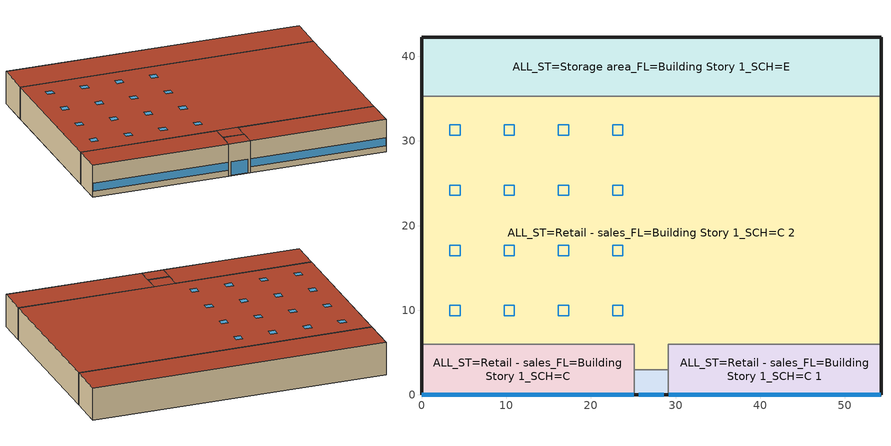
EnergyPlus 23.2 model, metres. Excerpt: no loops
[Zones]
ALL_ST=Lobby - elevator_FL=Building Story 1_SCH=C
 floor foundation (BTAP-Grnd-Floor-Mass:U-0.678_std): 29.14,3 29.14,0 25.14,0 25.14,3 z0
 wall outside (BTAP-Ext-Wall-Mass:U-0.346): 25.14,0 29.14,0 z0:6.1
 wall to ALL_ST=Retail - sales_FL=Building Story 1_SCH=C 1 (BTAP-Int-Wall): 29.14,0 29.14,3 z0:6.1
 wall to ALL_ST=Retail - sales_FL=Building Story 1_SCH=C 2 (BTAP-Int-Wall): 29.14,3 25.14,3 z0:6.1
 wall to ALL_ST=Retail - sales_FL=Building Story 1_SCH=C (BTAP-Int-Wall): 25.14,3 25.14,0 z0:6.1
 window (BTAP-Ext-FixedWindow:U=0.295 SHGC=0.490): 25.64,0 28.64,0 z0.05:2.66
 roof outside (BTAP-Ext-Roof-Metal:U-0.227): 29.14,0 29.14,3 25.14,3 25.14,0 z6.1
ALL_ST=Retail - sales_FL=Building Story 1_SCH=C
 floor foundation (BTAP-Grnd-Floor-Mass:U-0.678_std): 25.14,6 25.14,0 0,0 0,6 z0
 wall outside (BTAP-Ext-Wall-Mass:U-0.346): 0,6 0,0 25.14,0 z0:6.1
 wall to ALL_ST=Retail - sales_FL=Building Story 1_SCH=C 2 (BTAP-Int-Wall): 25.14,3 25.14,6 0,6 z0:6.1
 window (BTAP-Ext-FixedWindow:U=0.295 SHGC=0.490): 0.05,0 25.09,0 z1.14:2.66
 roof outside (BTAP-Ext-Roof-Metal:U-0.227): 25.14,0 25.14,6 0,6 0,0 z6.1
ALL_ST=Retail - sales_FL=Building Story 1_SCH=C 1
 floor foundation (BTAP-Grnd-Floor-Mass:U-0.678_std): 54.27,6 54.27,0 29.14,0 29.14,6 z0
 wall outside (BTAP-Ext-Wall-Mass:U-0.346): 29.14,0 54.27,0 54.27,6 z0:6.1
 wall to ALL_ST=Retail - sales_FL=Building Story 1_SCH=C 2 (BTAP-Int-Wall): 54.27,6 29.14,6 29.14,3 z0:6.1
 window (BTAP-Ext-FixedWindow:U=0.295 SHGC=0.490): 29.19,0 54.22,0 z1.14:2.66
 roof outside (BTAP-Ext-Roof-Metal:U-0.227): 54.27,0 54.27,6 29.14,6 29.14,0 z6.1
ALL_ST=Retail - sales_FL=Building Story 1_SCH=C 2
 floor foundation (BTAP-Grnd-Floor-Mass:U-0.678_std): 54.27,35.27 54.27,6 29.14,6 29.14,3 25.14,3 25.14,6 0,6 0,35.27 z0
 wall outside (BTAP-Ext-Wall-Mass:U-0.346): 54.27,6 54.27,35.27 / 0,35.27 0,6 z0:6.1
 wall to ALL_ST=Storage area_FL=Building Story 1_SCH=E (BTAP-Int-Wall): 54.27,35.27 0,35.27 z0:6.1
 roof outside (BTAP-Ext-Roof-Metal:U-0.227): 29.14,3 29.14,6 25.14,6 25.14,3 z6.1; 54.27,6 54.27,35.27 0,35.27 0,6 z6.1
 skylight (BTAP-Ext-Skylights:U=0.295 SHGC=0.490): 4.57,9.35 4.57,10.57 3.35,10.57 3.35,9.35 z6.1; 10.97,9.35 10.97,10.57 9.75,10.57 9.75,9.35 z6.1; 17.37,9.35 17.37,10.57 16.15,10.57 16.15,9.35 z6.1; 23.78,9.35 23.78,10.57 22.56,10.57 22.56,9.35 z6.1; 4.57,16.46 4.57,17.68 3.35,17.68 3.35,16.46 z6.1; 10.97,16.46 10.97,17.68 9.75,17.68 9.75,16.46 z6.1; 17.37,16.46 17.37,17.68 16.15,17.68 16.15,16.46 z6.1; 23.78,16.46 23.78,17.68 22.56,17.68 22.56,16.46 z6.1; 4.57,23.58 4.57,24.8 3.35,24.8 3.35,23.58 z6.1; 10.97,23.58 10.97,24.8 9.75,24.8 9.75,23.58 z6.1; 17.37,23.58 17.37,24.8 16.15,24.8 16.15,23.58 z6.1; 23.78,23.58 23.78,24.8 22.56,24.8 22.56,23.58 z6.1; 4.57,30.7 4.57,31.92 3.35,31.92 3.35,30.7 z6.1; 10.97,30.7 10.97,31.92 9.75,31.92 9.75,30.7 z6.1; 17.37,30.7 17.37,31.92 16.15,31.92 16.15,30.7 z6.1; 23.78,30.7 23.78,31.92 22.56,31.92 22.56,30.7 z6.1
ALL_ST=Storage area_FL=Building Story 1_SCH=E
 floor foundation (BTAP-Grnd-Floor-Mass:U-0.678_std): 54.27,42.27 54.27,35.27 0,35.27 0,42.27 z0
 wall outside (BTAP-Ext-Wall-Mass:U-0.346): 54.27,35.27 54.27,42.27 0,42.27 0,35.27 z0:6.1
 roof outside (BTAP-Ext-Roof-Metal:U-0.227): 54.27,35.27 54.27,42.27 0,42.27 0,35.27 z6.1
[Building]
RetailStandalone: North Axis {deg}=0; Terrain=City; Loads Convergence Tolerance Value {W}=0.04; Temperature Convergence Tolerance Value {deltaC}=0.2; Solar Distribution=FullInteriorAndExterior; Maximum Number of Warmup Days=25; Minimum Number of Warmup Days=6
[Site:Location]
Montreal Int'l: Latitude {deg}=45.47; Longitude {deg}=-73.75; Time Zone {hr}=-5; Elevation {m}=36
[Site:GroundTemperature:BuildingSurface]
19.527, 19.502, 19.536, 19.598, 20.002, 21.64, 22.225, 22.375, 21.449, 20.121, 19.802, 19.633
[Site:GroundTemperature:Deep]
4, 1.3, -0.4, -0.9, 0.1, 2.3, 5.2, 8, 9.9, 10.3, 9.2, 7
[Site:GroundTemperature:FCfactorMethod]
January Ground Temperature {C}=5.5; February Ground Temperature {C}=-2; March Ground Temperature {C}=-7.6; April Ground Temperature {C}=-6.3; May Ground Temperature {C}=-6.6; June Ground Temperature {C}=-0.3; July Ground Temperature {C}=4.9; August Ground Temperature {C}=10.2; September Ground Temperature {C}=13.8; October Ground Temperature {C}=17; November Ground Temperature {C}=16.6; December Ground Temperature {C}=11.1
[Site:GroundTemperature:Shallow]
-1.6, -5.4, -6.4, -5.5, -0.4, 5.3, 10.8, 14.7, 15.8, 14, 9.5, 4
[Site:WaterMainsTemperature]
Calculation Method=Correlation; Annual Average Outdoor Air Temperature {C}=4.69167; Maximum Difference In Monthly Average Outdoor Air Temperatures {deltaC}=24.6
[SizingPeriod:DesignDay] Day of Month=21; Dry-Bulb Temperature Range Modifier Type=DefaultMultipliers; Humidity Condition Type=Wetbulb; Barometric Pressure {Pa}=88961; Rain Indicator=No; Snow Indicator=No; Daylight Saving Time Indicator=No; Begin Environment Reset Mode=FullResetAtBeginEnvironment
Name | Month | Day Type | Maximum Dry-Bulb Temperature {C} | Daily Dry-Bulb Temperature Range {deltaC} | Wetbulb or DewPoint at Maximum Dry-Bulb {C} | Wind Speed {m/s} | Wind Direction {deg} | Solar Model Indicator | ASHRAE Clear Sky Optical Depth for Beam Irradiance (taub) | ASHRAE Clear Sky Optical Depth for Diffuse Irradiance (taud) | Sky Clearness
Calgary Intl AP Ann Clg .4% Condns DB=>MWB | 7 | SummerDesignDay | 28.8 | 12.3 | 16 | 4.5 | 160 | ASHRAETau | 0.34 | 2.419
Calgary Intl AP Ann Clg .4% Condns WB=>MDB | 7 | SummerDesignDay | 25.5 | 12.3 | 17.8 | 4.5 | 160 | ASHRAETau | 0.34 | 2.419
Calgary Intl AP Ann Htg 99.6% Condns DB | 1 | WinterDesignDay | -27.7 | 0 | -27.7 | 2.7 | 200 | ASHRAEClearSky |  |  | 0
[Material] Thermal Absorptance=0.9
Name | Roughness | Thickness {m} | Conductivity {W/m-K} | Density {kg/m3} | Specific Heat {J/kg-K} | Solar Absorptance | Visible Absorptance
1/2IN Gypsum 1 | Smooth | 0.0127 | 0.32 | 784.9 | 830 | 0.4 | 0.4
1IN Stucco 1 | Smooth | 0.0253 | 1.3836 | 1858 | 837 | 0.7 | 0.92
6 in. Normalweight Concrete Floor 1 | MediumRough | 0.1524 | 4.62 | 2322 | 832 | 0.7 | 0.7
8IN CONCRETE HW RefBldg 1 | Rough | 0.2032 | 2.622 | 2240 | 836.8 | 0.7 | 0.7
Expanded Polystyrene | MediumSmooth | 0.0408596 | 0.058 | 29 | 1210 | 0.7 | 0.7
G01 13mm gypsum board 1 | Smooth | 0.0127 | 0.32 | 800 | 1090 | 0.7 | 0.5
Metal Roof Surface 1 | Smooth | 0.0008 | 90.56 | 7824 | 500 | 0.7 | 0.7
[Material:NoMass] Roughness=Smooth; Thermal Absorptance=0.9; Solar Absorptance=0.7; Visible Absorptance=0.7
Name | Thermal Resistance {m2-K/W}
Typical Insulation 2 | 2.61923
Typical Insulation 3 | 4.40527
[WindowMaterial:SimpleGlazingSystem]
SimpleGlazing:U=0.295 SHGC=0.490: U-Factor {W/m2-K}=2.95; Solar Heat Gain Coefficient=0.49; Visible Transmittance=0.21
[Construction]
BTAP-Ext-FixedWindow:U=0.295 SHGC=0.490; BTAP-Ext-Skylights:U=0.295 SHGC=0.490: SimpleGlazing:U=0.295 SHGC=0.490
BTAP-Ext-Roof-Metal:U-0.227: Metal Roof Surface 1, Typical Insulation 3
BTAP-Ext-Wall-Mass:U-0.346: 1IN Stucco 1, 8IN CONCRETE HW RefBldg 1, Typical Insulation 2, 1/2IN Gypsum 1
BTAP-Grnd-Floor-Mass:U-0.678_std: 6 in. Normalweight Concrete Floor 1, Expanded Polystyrene
BTAP-Int-Wall: G01 13mm gypsum board 1, G01 13mm gypsum board 1
[Zone] Multiplier=1; Part of Total Floor Area=Yes
ALL_ST=Lobby - elevator_FL=Building Story 1_SCH=C; ALL_ST=Retail - sales_FL=Building Story 1_SCH=C; ALL_ST=Retail - sales_FL=Building Story 1_SCH=C 1; ALL_ST=Retail - sales_FL=Building Story 1_SCH=C 2; ALL_ST=Storage area_FL=Building Story 1_SCH=E
[Space]
Name | Zone | Volume {m3} | Space Type
Front_Entry | ALL_ST=Lobby - elevator_FL=Building Story 1_SCH=C | 73.152 | Space Function Lobby - elevator
Point_Of_Sale | ALL_ST=Retail - sales_FL=Building Story 1_SCH=C | 919.338 | Space Function Retail - sales
Front_Retail | ALL_ST=Retail - sales_FL=Building Story 1_SCH=C 1 | 919.338 | Space Function Retail - sales
Core_Retail | ALL_ST=Retail - sales_FL=Building Story 1_SCH=C 2 | 9756.54 | Space Function Retail - sales
Back_Space | ALL_ST=Storage area_FL=Building Story 1_SCH=E | 2315.81 | Space Function Storage area
[SpaceList]
Space Function Lobby - elevator: Front_Entry
Space Function Retail - sales: Core_Retail, Front_Retail, Point_Of_Sale
Space Function Storage area: Back_Space
[Lights] Design Level Calculation Method=Watts/Area; Fraction Radiant=0.5; Fraction Visible=0.2; Fraction Replaceable=1
Name | Zone or ZoneList or Space or SpaceList | Schedule | Watts per Zone Floor Area {W/m2}
Space Function Lobby - elevator Lights | Space Function Lobby - elevator | NECB-C-Lighting | 6.89994
Space Function Retail - sales Lights | Space Function Retail - sales | NECB-C-Lighting | 18.0998
Space Function Storage area Lights | Space Function Storage area | NECB-E-Lighting | 6.79994
[People] Number of People Calculation Method=People/Area; Fraction Radiant=0.3; Activity Level Schedule=NECB-Activity; Work Efficiency Schedule=Work Efficiency Schedule; Clothing Insulation Schedule=Clothing Schedule; Air Velocity Schedule=Air Velocity Schedule
Name | Zone or ZoneList or Space or SpaceList | Number of People Schedule | People per Floor Area {person/m2}
Space Function Lobby - elevator People | Space Function Lobby - elevator | NECB-C-Occupancy | 0.0999967
Space Function Retail - sales People | Space Function Retail - sales | NECB-C-Occupancy | 0.0333681
Space Function Storage area People | Space Function Storage area | NECB-E-Occupancy | 0.0100104
[ElectricEquipment] Design Level Calculation Method=Watts/Area; Fraction Radiant=0.5
Name | Zone or ZoneList or Space or SpaceList | Schedule | Watts per Zone Floor Area {W/m2}
Space Function Lobby - elevator Elec Equip | Space Function Lobby - elevator | NECB-C-Electric-Equipment | 0.999992
Space Function Retail - sales Elec Equip | Space Function Retail - sales | NECB-C-Electric-Equipment | 2.49998
Space Function Storage area Elec Equip | Space Function Storage area | NECB-E-Electric-Equipment | 0.999992
[SurfaceProperty:ExposedFoundationPerimeter] Exposed Perimeter Calculation Method=TotalExposedPerimeter
Name | Total Exposed Perimeter {m}
Front_Entry_Floor | 4
Point_Of_Sale_Floor; Front_Retail_Floor | 31.135
Core_Retail_Floor | 58.54
Back_Space_Floor | 68.27
[ZoneInfiltration:DesignFlowRate] Schedule=Always On Discrete; Design Flow Rate Calculation Method=Flow/ExteriorArea; Flow Rate per Exterior Surface Area {m3/s-m2}=0.001116; Constant Term Coefficient=0; Temperature Term Coefficient=0; Velocity Term Coefficient=0.224; Velocity Squared Term Coefficient=0
Name | Zone or ZoneList or Space or SpaceList
Front_Entry Infiltration | Front_Entry
Point_Of_Sale Infiltration | Point_Of_Sale
Front_Retail Infiltration | Front_Retail
Core_Retail Infiltration | Core_Retail
Back_Space Infiltration | Back_Space
[AvailabilityManager:NightCycle] Applicability Schedule=Always On Discrete; Control Type=CycleOnAny; Thermostat Tolerance {deltaC}=1; Cycling Run Time Control Type=FixedRunTime; Cycling Run Time {s}=3600
Name | Fan Schedule
Availability Manager Night Cycle 1 | sys_3|mixed|shr>none|sc>dx|sh>c-e|ssf>cv|zh>b-e|zc>none|srf>none| Occ Sch
Availability Manager Night Cycle 2 | sys_3|mixed|shr>none|sc>dx|sh>c-e|ssf>cv|zh>b-e|zc>none|srf>none| 1 Occ Sch
Availability Manager Night Cycle 3 | sys_3|mixed|shr>none|sc>dx|sh>c-e|ssf>cv|zh>b-e|zc>none|srf>none| 2 Occ Sch
Availability Manager Night Cycle 4 | sys_3|mixed|shr>none|sc>dx|sh>c-e|ssf>cv|zh>b-e|zc>none|srf>none| 3 Occ Sch
Availability Manager Night Cycle 5 | sys_4|mixed|shr>none|sc>dx|sh>c-e|ssf>cv|zh>b-e|zc>none|srf>none| Occ Sch
[AvailabilityManager:Scheduled] Schedule=Always On Discrete
Air Loop HVAC Outdoor Air System 2 Availability Manager; Air Loop HVAC Outdoor Air System 3 Availability Manager; Air Loop HVAC Outdoor Air System 4 Availability Manager; Air Loop HVAC Outdoor Air System 5 Availability Manager; Air Loop HVAC Outdoor Air System 1 Availability Manager
[Foundation:Kiva]
Bldg Kiva Foundation: Wall Height Above Grade {m}=0; Wall Depth Below Slab {m}=0
[Foundation:Kiva:Settings]
Soil Conductivity {W/m-K}=1.73; Soil Density {kg/m3}=1842; Soil Specific Heat {J/kg-K}=419; Ground Solar Absorptivity=0.9; Ground Thermal Absorptivity=0.9; Ground Surface Roughness {m}=0.03; Far-Field Width {m}=40; Deep-Ground Boundary Condition=Autoselect; Deep-Ground Depth {m}=Autocalculate; Minimum Cell Dimension {m}=0.02; Maximum Cell Growth Coefficient=1.5; Simulation Timestep=Hourly
[Schedule:Day:Interval]
NECB-C-Lighting Default|Wkdy Day; NECB-C-Lighting Sat Day; NECB-C-Lighting Default; NECB-C-Electric-Equipment Default|Wkdy Day; NECB-C-Electric-Equipment Sat Day; NECB-C-Electric-Equipment Default: No, 08:00, 0.05, 09:00, 0.5, 19:00, 0.9, 20:00, 0.6, 21:00, 0.5, 24:00, 0.05
NECB-C-Lighting Sun|Hol Day; NECB-C-Electric-Equipment Sun|Hol Day: No, 10:00, 0.05, 11:00, 0.5, 18:00, 0.9, 19:00, 0.6, 24:00, 0.05
NECB-C-Occupancy Default|Wkdy Day; NECB-C-Occupancy Default: No, 08:00, 0, 09:00, 0.1, 10:00, 0.2, 12:00, 0.5, 16:00, 0.7, 17:00, 0.8, 18:00, 0.7, 19:00, 0.5, 21:00, 0.3, 24:00, 0
NECB-C-Occupancy Sat Day: No, 08:00, 0, 09:00, 0.1, 10:00, 0.2, 11:00, 0.5, 12:00, 0.6, 13:00, 0.8, 16:00, 0.9, 17:00, 0.8, 18:00, 0.7, 19:00, 0.5, 21:00, 0.2, 24:00, 0
NECB-C-Occupancy Sun|Hol Day: No, 10:00, 0, 11:00, 0.1, 13:00, 0.2, 18:00, 0.4, 19:00, 0.2, 24:00, 0
NECB-Activity Default; NECB-Activity Summer Design Day; NECB-Activity Winter Design Day: No, 24:00, 130
Work Efficiency Schedule Default; NECB-E-Occupancy Sun|Hol Day; Schedule Day 14: No, 24:00, 0
Clothing Schedule Default Winter Clothes; sys_3|mixed|shr>none|sc>dx|sh>c-e|ssf>cv|zh>b-e|zc>none|srf>none| 2 Occ Sch Summer Design Day; sys_3|mixed|shr>none|sc>dx|sh>c-e|ssf>cv|zh>b-e|zc>none|srf>none| 2 Occ Sch Winter Design Day; sys_3|mixed|shr>none|sc>dx|sh>c-e|ssf>cv|zh>b-e|zc>none|srf>none| Occ Sch Summer Design Day; sys_3|mixed|shr>none|sc>dx|sh>c-e|ssf>cv|zh>b-e|zc>none|srf>none| Occ Sch Winter Design Day; sys_3|mixed|shr>none|sc>dx|sh>c-e|ssf>cv|zh>b-e|zc>none|srf>none| 1 Occ Sch Summer Design Day; sys_3|mixed|shr>none|sc>dx|sh>c-e|ssf>cv|zh>b-e|zc>none|srf>none| 1 Occ Sch Winter Design Day; sys_3|mixed|shr>none|sc>dx|sh>c-e|ssf>cv|zh>b-e|zc>none|srf>none| 3 Occ Sch Summer Design Day; sys_3|mixed|shr>none|sc>dx|sh>c-e|ssf>cv|zh>b-e|zc>none|srf>none| 3 Occ Sch Winter Design Day; sys_4|mixed|shr>none|sc>dx|sh>c-e|ssf>cv|zh>b-e|zc>none|srf>none| Occ Sch Summer Design Day; sys_4|mixed|shr>none|sc>dx|sh>c-e|ssf>cv|zh>b-e|zc>none|srf>none| Occ Sch Winter Design Day: No, 24:00, 1
Air Velocity Schedule Default: No, 24:00, 0.2
sys_3|mixed|shr>none|sc>dx|sh>c-e|ssf>cv|zh>b-e|zc>none|srf>none| 2 Occ Sch Default; Schedule Day 9; sys_3|mixed|shr>none|sc>dx|sh>c-e|ssf>cv|zh>b-e|zc>none|srf>none| Occ Sch Default; Schedule Day 5; sys_3|mixed|shr>none|sc>dx|sh>c-e|ssf>cv|zh>b-e|zc>none|srf>none| 1 Occ Sch Default; Schedule Day 7; sys_3|mixed|shr>none|sc>dx|sh>c-e|ssf>cv|zh>b-e|zc>none|srf>none| 3 Occ Sch Default; Schedule Day 11: No, 09:00, 0, 21:00, 1, 24:00, 0
Schedule Day 10; Schedule Day 6; Schedule Day 8; Schedule Day 12: No, 11:00, 0, 19:00, 1, 24:00, 0
NECB-E-Lighting Default|Wkdy Day; NECB-E-Electric-Equipment Default|Wkdy Day: No, 08:00, 0.04, 09:00, 0.33, 10:00, 0.54, 18:00, 0.94, 19:00, 0.3, 24:00, 0.04
NECB-E-Lighting Sat Day; NECB-E-Electric-Equipment Sat Day: No, 09:00, 0.05, 10:00, 0.5, 15:00, 0.9, 16:00, 0.7, 17:00, 0.5, 24:00, 0.05
NECB-E-Lighting Sun|Hol Day; NECB-E-Electric-Equipment Sun|Hol Day: No, 24:00, 0.05
NECB-E-Lighting Default; NECB-E-Electric-Equipment Default: No, 08:00, 0.05, 09:00, 0.4, 10:00, 0.7, 18:00, 0.9, 19:00, 0.4, 24:00, 0.05
NECB-E-Occupancy Default|Wkdy Day; NECB-E-Occupancy Default: No, 08:00, 0, 09:00, 0.2, 10:00, 0.7, 14:00, 0.9, 15:00, 0.5, 16:00, 0.9, 18:00, 0.8, 19:00, 0.2, 24:00, 0
NECB-E-Occupancy Sat Day: No, 09:00, 0, 13:00, 0.2, 17:00, 0.1, 24:00, 0
sys_4|mixed|shr>none|sc>dx|sh>c-e|ssf>cv|zh>b-e|zc>none|srf>none| Occ Sch Default: No, 08:00, 0, 19:00, 1, 24:00, 0
Schedule Day 13: No, 09:00, 0, 13:00, 1, 24:00, 0
[Schedule:Week:Daily]
NECB-C-Lighting Week Rule - Jan1-Jan4: NECB-C-Lighting Default|Wkdy Day, NECB-C-Lighting Default|Wkdy Day, NECB-C-Lighting Default|Wkdy Day, NECB-C-Lighting Default|Wkdy Day, NECB-C-Lighting Default|Wkdy Day, NECB-C-Lighting Default|Wkdy Day, NECB-C-Lighting Sat Day, NECB-C-Lighting Default, NECB-C-Lighting Default, NECB-C-Lighting Default, NECB-C-Lighting Default, NECB-C-Lighting Default
NECB-C-Lighting Week Rule - Jan5-Dec31: NECB-C-Lighting Sun|Hol Day, NECB-C-Lighting Default|Wkdy Day, NECB-C-Lighting Default|Wkdy Day, NECB-C-Lighting Default|Wkdy Day, NECB-C-Lighting Default|Wkdy Day, NECB-C-Lighting Default|Wkdy Day, NECB-C-Lighting Sat Day, NECB-C-Lighting Default, NECB-C-Lighting Default, NECB-C-Lighting Default, NECB-C-Lighting Default, NECB-C-Lighting Default
NECB-C-Occupancy Week Rule - Jan1-Jan4: NECB-C-Occupancy Default|Wkdy Day, NECB-C-Occupancy Default|Wkdy Day, NECB-C-Occupancy Default|Wkdy Day, NECB-C-Occupancy Default|Wkdy Day, NECB-C-Occupancy Default|Wkdy Day, NECB-C-Occupancy Default|Wkdy Day, NECB-C-Occupancy Sat Day, NECB-C-Occupancy Default, NECB-C-Occupancy Default, NECB-C-Occupancy Default, NECB-C-Occupancy Default, NECB-C-Occupancy Default
NECB-C-Occupancy Week Rule - Jan5-Dec31: NECB-C-Occupancy Sun|Hol Day, NECB-C-Occupancy Default|Wkdy Day, NECB-C-Occupancy Default|Wkdy Day, NECB-C-Occupancy Default|Wkdy Day, NECB-C-Occupancy Default|Wkdy Day, NECB-C-Occupancy Default|Wkdy Day, NECB-C-Occupancy Sat Day, NECB-C-Occupancy Default, NECB-C-Occupancy Default, NECB-C-Occupancy Default, NECB-C-Occupancy Default, NECB-C-Occupancy Default
NECB-Activity Week Rule - Jan1-Dec31: NECB-Activity Default, NECB-Activity Default, NECB-Activity Default, NECB-Activity Default, NECB-Activity Default, NECB-Activity Default, NECB-Activity Default, NECB-Activity Default, NECB-Activity Summer Design Day, NECB-Activity Winter Design Day, NECB-Activity Default, NECB-Activity Default
Work Efficiency Schedule Week Rule - Jan1-Dec31: Work Efficiency Schedule Default, Work Efficiency Schedule Default, Work Efficiency Schedule Default, Work Efficiency Schedule Default, Work Efficiency Schedule Default, Work Efficiency Schedule Default, Work Efficiency Schedule Default, Work Efficiency Schedule Default, Work Efficiency Schedule Default, Work Efficiency Schedule Default, Work Efficiency Schedule Default, Work Efficiency Schedule Default
Clothing Schedule Week Rule - Jan1-Dec31: Clothing Schedule Default Winter Clothes, Clothing Schedule Default Winter Clothes, Clothing Schedule Default Winter Clothes, Clothing Schedule Default Winter Clothes, Clothing Schedule Default Winter Clothes, Clothing Schedule Default Winter Clothes, Clothing Schedule Default Winter Clothes, Clothing Schedule Default Winter Clothes, Clothing Schedule Default Winter Clothes, Clothing Schedule Default Winter Clothes, Clothing Schedule Default Winter Clothes, Clothing Schedule Default Winter Clothes
Air Velocity Schedule Week Rule - Jan1-Dec31: Air Velocity Schedule Default, Air Velocity Schedule Default, Air Velocity Schedule Default, Air Velocity Schedule Default, Air Velocity Schedule Default, Air Velocity Schedule Default, Air Velocity Schedule Default, Air Velocity Schedule Default, Air Velocity Schedule Default, Air Velocity Schedule Default, Air Velocity Schedule Default, Air Velocity Schedule Default
NECB-C-Electric-Equipment Week Rule - Jan1-Jan4: NECB-C-Electric-Equipment Default|Wkdy Day, NECB-C-Electric-Equipment Default|Wkdy Day, NECB-C-Electric-Equipment Default|Wkdy Day, NECB-C-Electric-Equipment Default|Wkdy Day, NECB-C-Electric-Equipment Default|Wkdy Day, NECB-C-Electric-Equipment Default|Wkdy Day, NECB-C-Electric-Equipment Sat Day, NECB-C-Electric-Equipment Default, NECB-C-Electric-Equipment Default, NECB-C-Electric-Equipment Default, NECB-C-Electric-Equipment Default, NECB-C-Electric-Equipment Default
NECB-C-Electric-Equipment Week Rule - Jan5-Dec31: NECB-C-Electric-Equipment Sun|Hol Day, NECB-C-Electric-Equipment Default|Wkdy Day, NECB-C-Electric-Equipment Default|Wkdy Day, NECB-C-Electric-Equipment Default|Wkdy Day, NECB-C-Electric-Equipment Default|Wkdy Day, NECB-C-Electric-Equipment Default|Wkdy Day, NECB-C-Electric-Equipment Sat Day, NECB-C-Electric-Equipment Default, NECB-C-Electric-Equipment Default, NECB-C-Electric-Equipment Default, NECB-C-Electric-Equipment Default, NECB-C-Electric-Equipment Default
sys_3|mixed|shr>none|sc>dx|sh>c-e|ssf>cv|zh>b-e|zc>none|srf>none| 2 Occ Sch Week Rule - Jan1-Jan4: sys_3|mixed|shr>none|sc>dx|sh>c-e|ssf>cv|zh>b-e|zc>none|srf>none| 2 Occ Sch Default, sys_3|mixed|shr>none|sc>dx|sh>c-e|ssf>cv|zh>b-e|zc>none|srf>none| 2 Occ Sch Default, sys_3|mixed|shr>none|sc>dx|sh>c-e|ssf>cv|zh>b-e|zc>none|srf>none| 2 Occ Sch Default, sys_3|mixed|shr>none|sc>dx|sh>c-e|ssf>cv|zh>b-e|zc>none|srf>none| 2 Occ Sch Default, sys_3|mixed|shr>none|sc>dx|sh>c-e|ssf>cv|zh>b-e|zc>none|srf>none| 2 Occ Sch Default, sys_3|mixed|shr>none|sc>dx|sh>c-e|ssf>cv|zh>b-e|zc>none|srf>none| 2 Occ Sch Default, sys_3|mixed|shr>none|sc>dx|sh>c-e|ssf>cv|zh>b-e|zc>none|srf>none| 2 Occ Sch Default, sys_3|mixed|shr>none|sc>dx|sh>c-e|ssf>cv|zh>b-e|zc>none|srf>none| 2 Occ Sch Default, sys_3|mixed|shr>none|sc>dx|sh>c-e|ssf>cv|zh>b-e|zc>none|srf>none| 2 Occ Sch Summer Design Day, sys_3|mixed|shr>none|sc>dx|sh>c-e|ssf>cv|zh>b-e|zc>none|srf>none| 2 Occ Sch Winter Design Day, sys_3|mixed|shr>none|sc>dx|sh>c-e|ssf>cv|zh>b-e|zc>none|srf>none| 2 Occ Sch Default, sys_3|mixed|shr>none|sc>dx|sh>c-e|ssf>cv|zh>b-e|zc>none|srf>none| 2 Occ Sch Default
sys_3|mixed|shr>none|sc>dx|sh>c-e|ssf>cv|zh>b-e|zc>none|srf>none| 2 Occ Sch Week Rule - Jan5-Dec31: Schedule Day 10, sys_3|mixed|shr>none|sc>dx|sh>c-e|ssf>cv|zh>b-e|zc>none|srf>none| 2 Occ Sch Default, sys_3|mixed|shr>none|sc>dx|sh>c-e|ssf>cv|zh>b-e|zc>none|srf>none| 2 Occ Sch Default, sys_3|mixed|shr>none|sc>dx|sh>c-e|ssf>cv|zh>b-e|zc>none|srf>none| 2 Occ Sch Default, sys_3|mixed|shr>none|sc>dx|sh>c-e|ssf>cv|zh>b-e|zc>none|srf>none| 2 Occ Sch Default, sys_3|mixed|shr>none|sc>dx|sh>c-e|ssf>cv|zh>b-e|zc>none|srf>none| 2 Occ Sch Default, Schedule Day 9, sys_3|mixed|shr>none|sc>dx|sh>c-e|ssf>cv|zh>b-e|zc>none|srf>none| 2 Occ Sch Default, sys_3|mixed|shr>none|sc>dx|sh>c-e|ssf>cv|zh>b-e|zc>none|srf>none| 2 Occ Sch Summer Design Day, sys_3|mixed|shr>none|sc>dx|sh>c-e|ssf>cv|zh>b-e|zc>none|srf>none| 2 Occ Sch Winter Design Day, sys_3|mixed|shr>none|sc>dx|sh>c-e|ssf>cv|zh>b-e|zc>none|srf>none| 2 Occ Sch Default, sys_3|mixed|shr>none|sc>dx|sh>c-e|ssf>cv|zh>b-e|zc>none|srf>none| 2 Occ Sch Default
sys_3|mixed|shr>none|sc>dx|sh>c-e|ssf>cv|zh>b-e|zc>none|srf>none| Occ Sch Week Rule - Jan1-Jan4: sys_3|mixed|shr>none|sc>dx|sh>c-e|ssf>cv|zh>b-e|zc>none|srf>none| Occ Sch Default, sys_3|mixed|shr>none|sc>dx|sh>c-e|ssf>cv|zh>b-e|zc>none|srf>none| Occ Sch Default, sys_3|mixed|shr>none|sc>dx|sh>c-e|ssf>cv|zh>b-e|zc>none|srf>none| Occ Sch Default, sys_3|mixed|shr>none|sc>dx|sh>c-e|ssf>cv|zh>b-e|zc>none|srf>none| Occ Sch Default, sys_3|mixed|shr>none|sc>dx|sh>c-e|ssf>cv|zh>b-e|zc>none|srf>none| Occ Sch Default, sys_3|mixed|shr>none|sc>dx|sh>c-e|ssf>cv|zh>b-e|zc>none|srf>none| Occ Sch Default, sys_3|mixed|shr>none|sc>dx|sh>c-e|ssf>cv|zh>b-e|zc>none|srf>none| Occ Sch Default, sys_3|mixed|shr>none|sc>dx|sh>c-e|ssf>cv|zh>b-e|zc>none|srf>none| Occ Sch Default, sys_3|mixed|shr>none|sc>dx|sh>c-e|ssf>cv|zh>b-e|zc>none|srf>none| Occ Sch Summer Design Day, sys_3|mixed|shr>none|sc>dx|sh>c-e|ssf>cv|zh>b-e|zc>none|srf>none| Occ Sch Winter Design Day, sys_3|mixed|shr>none|sc>dx|sh>c-e|ssf>cv|zh>b-e|zc>none|srf>none| Occ Sch Default, sys_3|mixed|shr>none|sc>dx|sh>c-e|ssf>cv|zh>b-e|zc>none|srf>none| Occ Sch Default
sys_3|mixed|shr>none|sc>dx|sh>c-e|ssf>cv|zh>b-e|zc>none|srf>none| Occ Sch Week Rule - Jan5-Dec31: Schedule Day 6, sys_3|mixed|shr>none|sc>dx|sh>c-e|ssf>cv|zh>b-e|zc>none|srf>none| Occ Sch Default, sys_3|mixed|shr>none|sc>dx|sh>c-e|ssf>cv|zh>b-e|zc>none|srf>none| Occ Sch Default, sys_3|mixed|shr>none|sc>dx|sh>c-e|ssf>cv|zh>b-e|zc>none|srf>none| Occ Sch Default, sys_3|mixed|shr>none|sc>dx|sh>c-e|ssf>cv|zh>b-e|zc>none|srf>none| Occ Sch Default, sys_3|mixed|shr>none|sc>dx|sh>c-e|ssf>cv|zh>b-e|zc>none|srf>none| Occ Sch Default, Schedule Day 5, sys_3|mixed|shr>none|sc>dx|sh>c-e|ssf>cv|zh>b-e|zc>none|srf>none| Occ Sch Default, sys_3|mixed|shr>none|sc>dx|sh>c-e|ssf>cv|zh>b-e|zc>none|srf>none| Occ Sch Summer Design Day, sys_3|mixed|shr>none|sc>dx|sh>c-e|ssf>cv|zh>b-e|zc>none|srf>none| Occ Sch Winter Design Day, sys_3|mixed|shr>none|sc>dx|sh>c-e|ssf>cv|zh>b-e|zc>none|srf>none| Occ Sch Default, sys_3|mixed|shr>none|sc>dx|sh>c-e|ssf>cv|zh>b-e|zc>none|srf>none| Occ Sch Default
sys_3|mixed|shr>none|sc>dx|sh>c-e|ssf>cv|zh>b-e|zc>none|srf>none| 1 Occ Sch Week Rule - Jan1-Jan4: sys_3|mixed|shr>none|sc>dx|sh>c-e|ssf>cv|zh>b-e|zc>none|srf>none| 1 Occ Sch Default, sys_3|mixed|shr>none|sc>dx|sh>c-e|ssf>cv|zh>b-e|zc>none|srf>none| 1 Occ Sch Default, sys_3|mixed|shr>none|sc>dx|sh>c-e|ssf>cv|zh>b-e|zc>none|srf>none| 1 Occ Sch Default, sys_3|mixed|shr>none|sc>dx|sh>c-e|ssf>cv|zh>b-e|zc>none|srf>none| 1 Occ Sch Default, sys_3|mixed|shr>none|sc>dx|sh>c-e|ssf>cv|zh>b-e|zc>none|srf>none| 1 Occ Sch Default, sys_3|mixed|shr>none|sc>dx|sh>c-e|ssf>cv|zh>b-e|zc>none|srf>none| 1 Occ Sch Default, sys_3|mixed|shr>none|sc>dx|sh>c-e|ssf>cv|zh>b-e|zc>none|srf>none| 1 Occ Sch Default, sys_3|mixed|shr>none|sc>dx|sh>c-e|ssf>cv|zh>b-e|zc>none|srf>none| 1 Occ Sch Default, sys_3|mixed|shr>none|sc>dx|sh>c-e|ssf>cv|zh>b-e|zc>none|srf>none| 1 Occ Sch Summer Design Day, sys_3|mixed|shr>none|sc>dx|sh>c-e|ssf>cv|zh>b-e|zc>none|srf>none| 1 Occ Sch Winter Design Day, sys_3|mixed|shr>none|sc>dx|sh>c-e|ssf>cv|zh>b-e|zc>none|srf>none| 1 Occ Sch Default, sys_3|mixed|shr>none|sc>dx|sh>c-e|ssf>cv|zh>b-e|zc>none|srf>none| 1 Occ Sch Default
sys_3|mixed|shr>none|sc>dx|sh>c-e|ssf>cv|zh>b-e|zc>none|srf>none| 1 Occ Sch Week Rule - Jan5-Dec31: Schedule Day 8, sys_3|mixed|shr>none|sc>dx|sh>c-e|ssf>cv|zh>b-e|zc>none|srf>none| 1 Occ Sch Default, sys_3|mixed|shr>none|sc>dx|sh>c-e|ssf>cv|zh>b-e|zc>none|srf>none| 1 Occ Sch Default, sys_3|mixed|shr>none|sc>dx|sh>c-e|ssf>cv|zh>b-e|zc>none|srf>none| 1 Occ Sch Default, sys_3|mixed|shr>none|sc>dx|sh>c-e|ssf>cv|zh>b-e|zc>none|srf>none| 1 Occ Sch Default, sys_3|mixed|shr>none|sc>dx|sh>c-e|ssf>cv|zh>b-e|zc>none|srf>none| 1 Occ Sch Default, Schedule Day 7, sys_3|mixed|shr>none|sc>dx|sh>c-e|ssf>cv|zh>b-e|zc>none|srf>none| 1 Occ Sch Default, sys_3|mixed|shr>none|sc>dx|sh>c-e|ssf>cv|zh>b-e|zc>none|srf>none| 1 Occ Sch Summer Design Day, sys_3|mixed|shr>none|sc>dx|sh>c-e|ssf>cv|zh>b-e|zc>none|srf>none| 1 Occ Sch Winter Design Day, sys_3|mixed|shr>none|sc>dx|sh>c-e|ssf>cv|zh>b-e|zc>none|srf>none| 1 Occ Sch Default, sys_3|mixed|shr>none|sc>dx|sh>c-e|ssf>cv|zh>b-e|zc>none|srf>none| 1 Occ Sch Default
sys_3|mixed|shr>none|sc>dx|sh>c-e|ssf>cv|zh>b-e|zc>none|srf>none| 3 Occ Sch Week Rule - Jan1-Jan4: sys_3|mixed|shr>none|sc>dx|sh>c-e|ssf>cv|zh>b-e|zc>none|srf>none| 3 Occ Sch Default, sys_3|mixed|shr>none|sc>dx|sh>c-e|ssf>cv|zh>b-e|zc>none|srf>none| 3 Occ Sch Default, sys_3|mixed|shr>none|sc>dx|sh>c-e|ssf>cv|zh>b-e|zc>none|srf>none| 3 Occ Sch Default, sys_3|mixed|shr>none|sc>dx|sh>c-e|ssf>cv|zh>b-e|zc>none|srf>none| 3 Occ Sch Default, sys_3|mixed|shr>none|sc>dx|sh>c-e|ssf>cv|zh>b-e|zc>none|srf>none| 3 Occ Sch Default, sys_3|mixed|shr>none|sc>dx|sh>c-e|ssf>cv|zh>b-e|zc>none|srf>none| 3 Occ Sch Default, sys_3|mixed|shr>none|sc>dx|sh>c-e|ssf>cv|zh>b-e|zc>none|srf>none| 3 Occ Sch Default, sys_3|mixed|shr>none|sc>dx|sh>c-e|ssf>cv|zh>b-e|zc>none|srf>none| 3 Occ Sch Default, sys_3|mixed|shr>none|sc>dx|sh>c-e|ssf>cv|zh>b-e|zc>none|srf>none| 3 Occ Sch Summer Design Day, sys_3|mixed|shr>none|sc>dx|sh>c-e|ssf>cv|zh>b-e|zc>none|srf>none| 3 Occ Sch Winter Design Day, sys_3|mixed|shr>none|sc>dx|sh>c-e|ssf>cv|zh>b-e|zc>none|srf>none| 3 Occ Sch Default, sys_3|mixed|shr>none|sc>dx|sh>c-e|ssf>cv|zh>b-e|zc>none|srf>none| 3 Occ Sch Default
sys_3|mixed|shr>none|sc>dx|sh>c-e|ssf>cv|zh>b-e|zc>none|srf>none| 3 Occ Sch Week Rule - Jan5-Dec31: Schedule Day 12, sys_3|mixed|shr>none|sc>dx|sh>c-e|ssf>cv|zh>b-e|zc>none|srf>none| 3 Occ Sch Default, sys_3|mixed|shr>none|sc>dx|sh>c-e|ssf>cv|zh>b-e|zc>none|srf>none| 3 Occ Sch Default, sys_3|mixed|shr>none|sc>dx|sh>c-e|ssf>cv|zh>b-e|zc>none|srf>none| 3 Occ Sch Default, sys_3|mixed|shr>none|sc>dx|sh>c-e|ssf>cv|zh>b-e|zc>none|srf>none| 3 Occ Sch Default, sys_3|mixed|shr>none|sc>dx|sh>c-e|ssf>cv|zh>b-e|zc>none|srf>none| 3 Occ Sch Default, Schedule Day 11, sys_3|mixed|shr>none|sc>dx|sh>c-e|ssf>cv|zh>b-e|zc>none|srf>none| 3 Occ Sch Default, sys_3|mixed|shr>none|sc>dx|sh>c-e|ssf>cv|zh>b-e|zc>none|srf>none| 3 Occ Sch Summer Design Day, sys_3|mixed|shr>none|sc>dx|sh>c-e|ssf>cv|zh>b-e|zc>none|srf>none| 3 Occ Sch Winter Design Day, sys_3|mixed|shr>none|sc>dx|sh>c-e|ssf>cv|zh>b-e|zc>none|srf>none| 3 Occ Sch Default, sys_3|mixed|shr>none|sc>dx|sh>c-e|ssf>cv|zh>b-e|zc>none|srf>none| 3 Occ Sch Default
NECB-E-Lighting Week Rule - Jan1-Jan4: NECB-E-Lighting Default|Wkdy Day, NECB-E-Lighting Default|Wkdy Day, NECB-E-Lighting Default|Wkdy Day, NECB-E-Lighting Default|Wkdy Day, NECB-E-Lighting Default|Wkdy Day, NECB-E-Lighting Default|Wkdy Day, NECB-E-Lighting Sat Day, NECB-E-Lighting Default, NECB-E-Lighting Default, NECB-E-Lighting Default, NECB-E-Lighting Default, NECB-E-Lighting Default
NECB-E-Lighting Week Rule - Jan5-Dec31: NECB-E-Lighting Sun|Hol Day, NECB-E-Lighting Default|Wkdy Day, NECB-E-Lighting Default|Wkdy Day, NECB-E-Lighting Default|Wkdy Day, NECB-E-Lighting Default|Wkdy Day, NECB-E-Lighting Default|Wkdy Day, NECB-E-Lighting Sat Day, NECB-E-Lighting Default, NECB-E-Lighting Default, NECB-E-Lighting Default, NECB-E-Lighting Default, NECB-E-Lighting Default
NECB-E-Occupancy Week Rule - Jan1-Jan4: NECB-E-Occupancy Default|Wkdy Day, NECB-E-Occupancy Default|Wkdy Day, NECB-E-Occupancy Default|Wkdy Day, NECB-E-Occupancy Default|Wkdy Day, NECB-E-Occupancy Default|Wkdy Day, NECB-E-Occupancy Default|Wkdy Day, NECB-E-Occupancy Sat Day, NECB-E-Occupancy Default, NECB-E-Occupancy Default, NECB-E-Occupancy Default, NECB-E-Occupancy Default, NECB-E-Occupancy Default
NECB-E-Occupancy Week Rule - Jan5-Dec31: NECB-E-Occupancy Sun|Hol Day, NECB-E-Occupancy Default|Wkdy Day, NECB-E-Occupancy Default|Wkdy Day, NECB-E-Occupancy Default|Wkdy Day, NECB-E-Occupancy Default|Wkdy Day, NECB-E-Occupancy Default|Wkdy Day, NECB-E-Occupancy Sat Day, NECB-E-Occupancy Default, NECB-E-Occupancy Default, NECB-E-Occupancy Default, NECB-E-Occupancy Default, NECB-E-Occupancy Default
NECB-E-Electric-Equipment Week Rule - Jan1-Jan4: NECB-E-Electric-Equipment Default|Wkdy Day, NECB-E-Electric-Equipment Default|Wkdy Day, NECB-E-Electric-Equipment Default|Wkdy Day, NECB-E-Electric-Equipment Default|Wkdy Day, NECB-E-Electric-Equipment Default|Wkdy Day, NECB-E-Electric-Equipment Default|Wkdy Day, NECB-E-Electric-Equipment Sat Day, NECB-E-Electric-Equipment Default, NECB-E-Electric-Equipment Default, NECB-E-Electric-Equipment Default, NECB-E-Electric-Equipment Default, NECB-E-Electric-Equipment Default
NECB-E-Electric-Equipment Week Rule - Jan5-Dec31: NECB-E-Electric-Equipment Sun|Hol Day, NECB-E-Electric-Equipment Default|Wkdy Day, NECB-E-Electric-Equipment Default|Wkdy Day, NECB-E-Electric-Equipment Default|Wkdy Day, NECB-E-Electric-Equipment Default|Wkdy Day, NECB-E-Electric-Equipment Default|Wkdy Day, NECB-E-Electric-Equipment Sat Day, NECB-E-Electric-Equipment Default, NECB-E-Electric-Equipment Default, NECB-E-Electric-Equipment Default, NECB-E-Electric-Equipment Default, NECB-E-Electric-Equipment Default
sys_4|mixed|shr>none|sc>dx|sh>c-e|ssf>cv|zh>b-e|zc>none|srf>none| Occ Sch Week Rule - Jan1-Jan4: sys_4|mixed|shr>none|sc>dx|sh>c-e|ssf>cv|zh>b-e|zc>none|srf>none| Occ Sch Default, sys_4|mixed|shr>none|sc>dx|sh>c-e|ssf>cv|zh>b-e|zc>none|srf>none| Occ Sch Default, sys_4|mixed|shr>none|sc>dx|sh>c-e|ssf>cv|zh>b-e|zc>none|srf>none| Occ Sch Default, sys_4|mixed|shr>none|sc>dx|sh>c-e|ssf>cv|zh>b-e|zc>none|srf>none| Occ Sch Default, sys_4|mixed|shr>none|sc>dx|sh>c-e|ssf>cv|zh>b-e|zc>none|srf>none| Occ Sch Default, sys_4|mixed|shr>none|sc>dx|sh>c-e|ssf>cv|zh>b-e|zc>none|srf>none| Occ Sch Default, sys_4|mixed|shr>none|sc>dx|sh>c-e|ssf>cv|zh>b-e|zc>none|srf>none| Occ Sch Default, sys_4|mixed|shr>none|sc>dx|sh>c-e|ssf>cv|zh>b-e|zc>none|srf>none| Occ Sch Default, sys_4|mixed|shr>none|sc>dx|sh>c-e|ssf>cv|zh>b-e|zc>none|srf>none| Occ Sch Summer Design Day, sys_4|mixed|shr>none|sc>dx|sh>c-e|ssf>cv|zh>b-e|zc>none|srf>none| Occ Sch Winter Design Day, sys_4|mixed|shr>none|sc>dx|sh>c-e|ssf>cv|zh>b-e|zc>none|srf>none| Occ Sch Default, sys_4|mixed|shr>none|sc>dx|sh>c-e|ssf>cv|zh>b-e|zc>none|srf>none| Occ Sch Default
sys_4|mixed|shr>none|sc>dx|sh>c-e|ssf>cv|zh>b-e|zc>none|srf>none| Occ Sch Week Rule - Jan5-Dec31: Schedule Day 14, sys_4|mixed|shr>none|sc>dx|sh>c-e|ssf>cv|zh>b-e|zc>none|srf>none| Occ Sch Default, sys_4|mixed|shr>none|sc>dx|sh>c-e|ssf>cv|zh>b-e|zc>none|srf>none| Occ Sch Default, sys_4|mixed|shr>none|sc>dx|sh>c-e|ssf>cv|zh>b-e|zc>none|srf>none| Occ Sch Default, sys_4|mixed|shr>none|sc>dx|sh>c-e|ssf>cv|zh>b-e|zc>none|srf>none| Occ Sch Default, sys_4|mixed|shr>none|sc>dx|sh>c-e|ssf>cv|zh>b-e|zc>none|srf>none| Occ Sch Default, Schedule Day 13, sys_4|mixed|shr>none|sc>dx|sh>c-e|ssf>cv|zh>b-e|zc>none|srf>none| Occ Sch Default, sys_4|mixed|shr>none|sc>dx|sh>c-e|ssf>cv|zh>b-e|zc>none|srf>none| Occ Sch Summer Design Day, sys_4|mixed|shr>none|sc>dx|sh>c-e|ssf>cv|zh>b-e|zc>none|srf>none| Occ Sch Winter Design Day, sys_4|mixed|shr>none|sc>dx|sh>c-e|ssf>cv|zh>b-e|zc>none|srf>none| Occ Sch Default, sys_4|mixed|shr>none|sc>dx|sh>c-e|ssf>cv|zh>b-e|zc>none|srf>none| Occ Sch Default
[Schedule:Year]
NECB-C-Lighting: NECB-C-Lighting Week Rule - Jan1-Jan4, 1, 1, 1, 4, NECB-C-Lighting Week Rule - Jan5-Dec31, 1, 5, 12, 31
NECB-C-Occupancy: NECB-C-Occupancy Week Rule - Jan1-Jan4, 1, 1, 1, 4, NECB-C-Occupancy Week Rule - Jan5-Dec31, 1, 5, 12, 31
NECB-Activity: NECB-Activity Week Rule - Jan1-Dec31, 1, 1, 12, 31
Work Efficiency Schedule: Work Efficiency Schedule Week Rule - Jan1-Dec31, 1, 1, 12, 31
Clothing Schedule: Clothing Schedule Week Rule - Jan1-Dec31, 1, 1, 12, 31
Air Velocity Schedule: Air Velocity Schedule Week Rule - Jan1-Dec31, 1, 1, 12, 31
NECB-C-Electric-Equipment: NECB-C-Electric-Equipment Week Rule - Jan1-Jan4, 1, 1, 1, 4, NECB-C-Electric-Equipment Week Rule - Jan5-Dec31, 1, 5, 12, 31
sys_3|mixed|shr>none|sc>dx|sh>c-e|ssf>cv|zh>b-e|zc>none|srf>none| 2 Occ Sch: sys_3|mixed|shr>none|sc>dx|sh>c-e|ssf>cv|zh>b-e|zc>none|srf>none| 2 Occ Sch Week Rule - Jan1-Jan4, 1, 1, 1, 4, sys_3|mixed|shr>none|sc>dx|sh>c-e|ssf>cv|zh>b-e|zc>none|srf>none| 2 Occ Sch Week Rule - Jan5-Dec31, 1, 5, 12, 31
sys_3|mixed|shr>none|sc>dx|sh>c-e|ssf>cv|zh>b-e|zc>none|srf>none| Occ Sch: sys_3|mixed|shr>none|sc>dx|sh>c-e|ssf>cv|zh>b-e|zc>none|srf>none| Occ Sch Week Rule - Jan1-Jan4, 1, 1, 1, 4, sys_3|mixed|shr>none|sc>dx|sh>c-e|ssf>cv|zh>b-e|zc>none|srf>none| Occ Sch Week Rule - Jan5-Dec31, 1, 5, 12, 31
sys_3|mixed|shr>none|sc>dx|sh>c-e|ssf>cv|zh>b-e|zc>none|srf>none| 1 Occ Sch: sys_3|mixed|shr>none|sc>dx|sh>c-e|ssf>cv|zh>b-e|zc>none|srf>none| 1 Occ Sch Week Rule - Jan1-Jan4, 1, 1, 1, 4, sys_3|mixed|shr>none|sc>dx|sh>c-e|ssf>cv|zh>b-e|zc>none|srf>none| 1 Occ Sch Week Rule - Jan5-Dec31, 1, 5, 12, 31
sys_3|mixed|shr>none|sc>dx|sh>c-e|ssf>cv|zh>b-e|zc>none|srf>none| 3 Occ Sch: sys_3|mixed|shr>none|sc>dx|sh>c-e|ssf>cv|zh>b-e|zc>none|srf>none| 3 Occ Sch Week Rule - Jan1-Jan4, 1, 1, 1, 4, sys_3|mixed|shr>none|sc>dx|sh>c-e|ssf>cv|zh>b-e|zc>none|srf>none| 3 Occ Sch Week Rule - Jan5-Dec31, 1, 5, 12, 31
NECB-E-Lighting: NECB-E-Lighting Week Rule - Jan1-Jan4, 1, 1, 1, 4, NECB-E-Lighting Week Rule - Jan5-Dec31, 1, 5, 12, 31
NECB-E-Occupancy: NECB-E-Occupancy Week Rule - Jan1-Jan4, 1, 1, 1, 4, NECB-E-Occupancy Week Rule - Jan5-Dec31, 1, 5, 12, 31
NECB-E-Electric-Equipment: NECB-E-Electric-Equipment Week Rule - Jan1-Jan4, 1, 1, 1, 4, NECB-E-Electric-Equipment Week Rule - Jan5-Dec31, 1, 5, 12, 31
sys_4|mixed|shr>none|sc>dx|sh>c-e|ssf>cv|zh>b-e|zc>none|srf>none| Occ Sch: sys_4|mixed|shr>none|sc>dx|sh>c-e|ssf>cv|zh>b-e|zc>none|srf>none| Occ Sch Week Rule - Jan1-Jan4, 1, 1, 1, 4, sys_4|mixed|shr>none|sc>dx|sh>c-e|ssf>cv|zh>b-e|zc>none|srf>none| Occ Sch Week Rule - Jan5-Dec31, 1, 5, 12, 31
[Schedule:Constant]
Always On Discrete: Hourly Value=1
